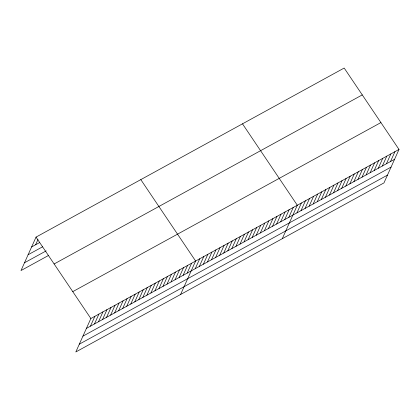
<?xml version="1.0" encoding="UTF-8"?>
<svg xmlns="http://www.w3.org/2000/svg" width="420" height="420" viewBox="0 0 420 420"><rect width="100%" height="100%" fill="white"/><g stroke="black" fill="none" stroke-linecap="round" stroke-linejoin="round"><path stroke-width="0.63" d="M399 149.447L90.857 318.507L75.82 351.96L383.964 182.9L399 149.447L344.18 68.04L36.036 237.101L21 270.554L48.704 255.355M35.632 244.755L37.979 239.531M90.452 326.161L94.883 316.297M94.484 323.951L98.915 314.087M98.511 321.741L102.942 311.876M102.543 319.531L106.974 309.666M106.57 317.315L111.001 307.456M110.602 315.105L115.033 305.245M114.629 312.895L119.059 303.035M118.661 310.685L123.092 300.825M122.687 308.474L127.123 298.61M126.719 306.264L131.15 296.399M130.746 304.054L135.182 294.189M134.778 301.844L139.209 291.979M138.81 299.633L143.241 289.769M142.837 297.418L147.268 287.558M146.869 295.207L151.3 285.348M150.896 292.997L155.327 283.138M154.928 290.787L159.359 280.928M158.954 288.577L163.385 278.712M162.986 286.367L167.417 276.502M167.013 284.156L171.449 274.292M171.045 281.946L175.476 272.081M175.072 279.736L179.508 269.871M179.104 277.52L183.535 267.661M183.131 275.31L187.567 265.451M187.162 273.1L191.594 263.24M180.59 294.478L195.626 261.03L140.805 179.618M195.258 268.658L199.694 258.799M199.327 266.427L203.758 256.562M203.396 264.196L207.827 254.331M207.464 261.965L211.895 252.1M211.528 259.733L215.964 249.869M215.597 257.502L220.028 247.637M219.665 255.271L224.096 245.406M223.734 253.034L228.165 243.175M227.797 250.803L232.234 240.944M231.866 248.572L236.297 238.712M235.935 246.341L240.366 236.481M240.004 244.109L244.435 234.25M244.067 241.878L248.504 232.019M248.136 239.647L252.567 229.787M252.205 237.416L256.636 227.551M256.274 235.184L260.704 225.32M260.342 232.953L264.773 223.088M264.406 230.722L268.842 220.857M268.475 228.491L272.906 218.626M272.543 226.259L276.974 216.395M276.612 224.023L281.043 214.163M280.675 221.791L285.112 211.932M284.744 219.56L289.175 209.701M288.813 217.329L293.244 207.47M282.277 238.691L297.313 205.238L242.492 123.832M296.945 212.867L301.381 203.007M301.014 210.635L305.445 200.776M305.083 208.404L309.514 198.539M309.151 206.173L313.582 196.308M313.215 203.941L317.651 194.077M317.284 201.71L321.715 191.846M321.353 199.479L325.784 189.614M325.421 197.248L329.852 187.383M329.49 195.017L333.921 185.152M333.554 192.78L337.99 182.921M337.622 190.549L342.053 180.689M341.691 188.317L346.122 178.458M345.76 186.086L350.191 176.227M349.823 183.855L354.26 173.996M353.892 181.624L358.323 171.764M357.961 179.393L362.392 169.533M362.03 177.161L366.461 167.297M366.093 174.93L370.529 165.065M370.162 172.699L374.593 162.834M374.231 170.468L378.661 160.603M378.299 168.236L382.73 158.372M382.363 166.005L386.799 156.14M386.431 163.769L390.863 153.909M390.5 161.537L394.931 151.678M31.6 246.965L39.659 242.545M28.103 254.751L42.709 246.734M24.496 262.768L46.158 250.887M54.127 263.965L362.271 94.904M72.765 291.643L380.909 122.582M86.42 328.372L394.569 159.306M82.924 336.157L391.067 167.092M79.317 344.174L387.466 175.114M36.036 237.101L90.857 318.507"/></g></svg>
